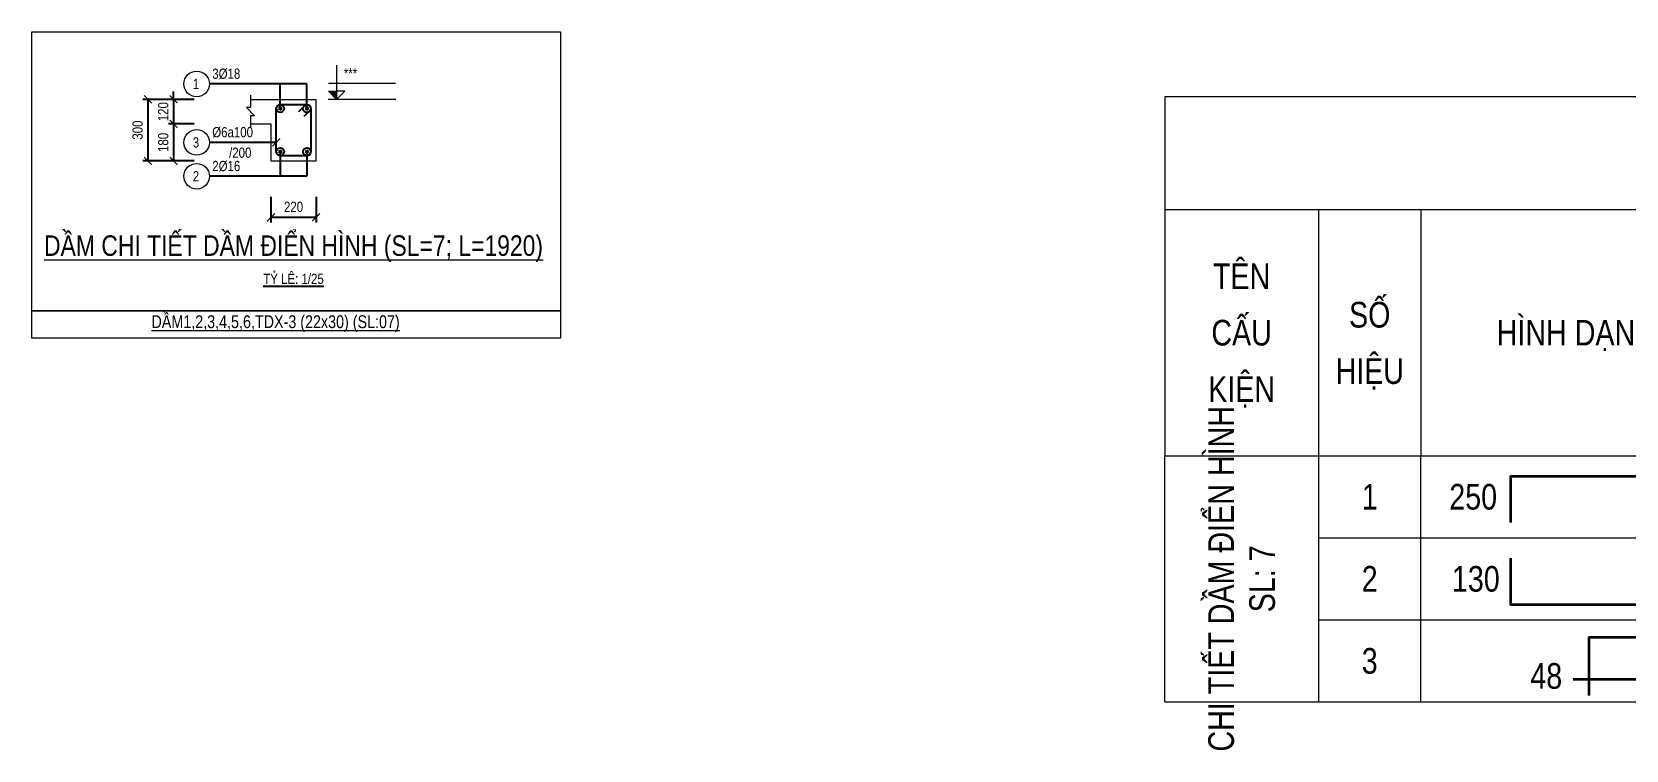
# Model space of a CAD drawing. Extents: x -165145 to 691808, y -202842 to 311040.
# Drawn here: x 339006 to 346783, y -91722 to -88221 of the extents above; entities that cross this region are included whole.
import ezdxf
from ezdxf.enums import TextEntityAlignment as Align

# ---------------------------------------------------------------- set-up
doc = ezdxf.new("R2010")
doc.units = 0
doc.header["$LTSCALE"] = 10
doc.header["$MEASUREMENT"] = 0
doc.layers.get('0').update_dxf_attribs({"linetype": 'CONTINUOUS'})
doc.layers.get('Defpoints').update_dxf_attribs({"color": 5, "linetype": 'CONTINUOUS'})
for name, color, linetype, lineweight in [('DCE_BaoBeTong', 4, 'CONTINUOUS', 18), ('DCE_Block', 8, 'CONTINUOUS', 9), ('DCE_Dim', 254, 'CONTINUOUS', 9), ('DCE_MCZiCZac', 144, 'CONTINUOUS', 13), ('Dce_text', 7, 'CONTINUOUS', 13), ('DCE_ThepChu', 1, 'CONTINUOUS', 35), ('DCE_ThepChu.TTT', 5, 'CONTINUOUS', 35), ('DCE_ThepDai', 220, 'CONTINUOUS', 25), ('GE_KC_NETMANH', 8, 'CONTINUOUS', 20), ('GE_KC_NETTHAY', 2, 'CONTINUOUS', 20), ('GE_KC_TEXT', 4, 'CONTINUOUS', 20)]:
    doc.layers.add(name, color=color, linetype=linetype, lineweight=lineweight)
doc.styles.add('Dce_Text', font='arial.ttf', dxfattribs={"width": 0.8})
doc.styles.add('GE_KC-Arial', font='arial.ttf', dxfattribs={"width": 0.75})
doc.dimstyles.new('Dce_207MV', dxfattribs={"dimscale": 25, "dimtxt": 2.5, "dimasz": 1.5, "dimexe": 1, "dimexo": 2, "dimgap": 1, "dimtad": 1, "dimdec": 0, "dimrnd": 5, "dimtxsty": 'Dce_Text', "dimblk": 'ARCHTICK', "dimcen": 2.5, "dimclrd": 8, "dimclre": 8, "dimclrt": 3, "dimadec": 0, "dimazin": 0, "dimtfac": 1, "dimtdec": 0, "dimtix": 1, "dimtmove": 2, "dimatfit": 3, "dimldrblk": 'DOTBLANK', "dimfxl": 1, "dimarcsym": 0})
doc.dimstyles.new('Dce_208MV', dxfattribs={"dimscale": 25, "dimtxt": 2.5, "dimasz": 1.5, "dimexe": 1, "dimexo": 2, "dimgap": 1, "dimtad": 1, "dimdec": 0, "dimrnd": 5, "dimtxsty": 'Dce_Text', "dimblk": 'ARCHTICK', "dimcen": 2.5, "dimclrd": 8, "dimclre": 8, "dimclrt": 3, "dimadec": 0, "dimazin": 0, "dimtfac": 1, "dimtdec": 0, "dimtix": 1, "dimtmove": 2, "dimatfit": 3, "dimldrblk": 'ARCHTICK', "dimfxl": 1, "dimarcsym": 0})
doc.dimstyles.new('Dce_25MV', dxfattribs={"dimscale": 25, "dimtxt": 2, "dimasz": 1.5, "dimexe": 1, "dimexo": 2, "dimgap": 1, "dimtad": 1, "dimdec": 0, "dimrnd": 5, "dimtxsty": 'Dce_Text', "dimblk": 'ARCHTICK', "dimcen": 2.5, "dimclrd": 8, "dimclre": 8, "dimclrt": 3, "dimadec": 0, "dimazin": 0, "dimtfac": 1, "dimtdec": 0, "dimtix": 1, "dimtmove": 2, "dimatfit": 3, "dimldrblk": 'OBLIQUE', "dimfxl": 4, "dimfxlon": 1, "dimarcsym": 0})

# ---------------------------------------------------------------- blocks, each defined once
blk = doc.blocks.new('Dce_KhtMcThepChu')
blk.add_circle((-2.5, 0), 2.5)
at = {"color": 11, "style": 'Dce_Text', "width": 0.8}
blk.add_attdef('SH', text='', height=2, dxfattribs=at).set_placement((-2.64, -1), align=Align.CENTER)
at = {"color": 3, "style": 'Dce_Text', "width": 0.8}
blk.add_attdef('DKVAKC', (0.54, 1), '', height=2, dxfattribs=at)
blk = doc.blocks.new('_ArchTick')
at = {"color": 0, "linetype": 'ByBlock', "const_width": 0.15}
blk.add_lwpolyline([(-0.5, -0.5), (0.5, 0.5)], dxfattribs=at)
blk = doc.blocks.new('Dce_CaoTrinh')
blk.add_hatch(color=256).paths.add_polyline_path([(-11.56, 1.6), (-13.17, 1.6), (-11.56, 0)])
at = {"ltscale": 50}
h = blk.add_hatch(dxfattribs=at)
h.set_pattern_fill('ANSI31', color=8, scale=1.406251, style=0)
h.set_pattern_definition([(45, (-11.5613, 0), (-3.157, 3.157), [])])
h.paths.add_polyline_path([(-11.56, 1.6), (-11.56, 0), (-9.95, 1.6)])
at = {"color": 8, "ltscale": 50}
for p, q in [((-13.15, 3.14), (-0.09, 3.14)), ((0, 0), (-13.2, 0))]:
    blk.add_line(p, q, dxfattribs=at)
for points in [[(-11.56, 6.69), (-11.56, 0)], [(-11.56, 0), (-13.17, 1.6), (-11.56, 1.6)], [(-11.56, 0), (-9.95, 1.6), (-11.56, 1.6)]]:
    blk.add_lwpolyline(points, dxfattribs=at)
at = {"color": 3, "style": 'Dce_Text', "width": 0.8}
blk.add_attdef('CT', (-10.15, 4.07), '', height=2, dxfattribs=at)
blk = doc.blocks.new('*D1427')
at = {"layer": 'DCE_Dim', "color": 8, "lineweight": -2, "transparency": 16777216}
for p, q in [((339672.5, -88549.4), (339547.5, -88549.4)), ((339572.5, -88549.4), (339572.5, -88849.4)), ((339672.5, -88849.4), (339547.5, -88849.4))]:
    blk.add_line(p, q, dxfattribs=at)
at = {"layer": 'Defpoints', "color": 0, "transparency": 16777216}
for p in [(339872.5, -88549.4), (339572.5, -88849.4), (339872.5, -88849.4)]:
    blk.add_point(p, dxfattribs=at)
at = {"layer": 'DCE_Dim', "color": 8, "lineweight": -2, "transparency": 16777216, "xscale": 37.5, "yscale": 37.5, "zscale": 37.5}
for p, rotation in [((339572.5, -88549.4), 90), ((339572.5, -88849.4), 270)]:
    blk.add_blockref('_ArchTick', p, dxfattribs=dict(at, rotation=rotation))
at = {"layer": 'DCE_Dim', "color": 3, "transparency": 16777216, "insert": (339522, -88699.4), "char_height": 50, "attachment_point": 5, "rotation": 90, "style": 'Dce_Text'}
blk.add_mtext('300', dxfattribs=at)
blk = doc.blocks.new('_Oblique')
at = {"color": 0, "linetype": 'ByBlock', "lineweight": -2}
blk.add_line((-0.5, -0.5), (0.5, 0.5), dxfattribs=at)
blk = doc.blocks.new('*D1428')
at = {"layer": 'DCE_Dim', "color": 8, "lineweight": -2, "transparency": 16777216}
for p, q in [((339797.5, -88549.4), (339672.5, -88549.4)), ((339697.5, -88549.4), (339697.5, -88511.9)), ((339697.5, -88549.4), (339697.5, -88669.4)), ((339797.5, -88669.4), (339672.5, -88669.4)), ((339697.5, -88669.4), (339697.5, -88706.9))]:
    blk.add_line(p, q, dxfattribs=at)
at = {"layer": 'Defpoints', "color": 0, "transparency": 16777216}
for p in [(339872.5, -88549.4), (339697.5, -88669.4), (339872.5, -88669.4)]:
    blk.add_point(p, dxfattribs=at)
at = {"layer": 'DCE_Dim', "color": 8, "lineweight": -2, "transparency": 16777216, "xscale": 37.5, "yscale": 37.5, "zscale": 37.5}
for p, rotation in [((339697.5, -88549.4), 270), ((339697.5, -88669.4), 90)]:
    blk.add_blockref('_ArchTick', p, dxfattribs=dict(at, rotation=rotation))
at = {"layer": 'DCE_Dim', "color": 3, "transparency": 16777216, "insert": (339647, -88609.4), "char_height": 50, "attachment_point": 5, "rotation": 90, "style": 'Dce_Text'}
blk.add_mtext('120', dxfattribs=at)
blk = doc.blocks.new('*D1429')
at = {"layer": 'DCE_Dim', "color": 8, "lineweight": -2, "transparency": 16777216}
for p, q in [((339797.5, -88669.4), (339672.5, -88669.4)), ((339697.5, -88669.4), (339697.5, -88849.4)), ((339797.5, -88849.4), (339672.5, -88849.4))]:
    blk.add_line(p, q, dxfattribs=at)
at = {"layer": 'Defpoints', "color": 0, "transparency": 16777216}
for p in [(339872.5, -88669.4), (339697.5, -88849.4), (339872.5, -88849.4)]:
    blk.add_point(p, dxfattribs=at)
at = {"layer": 'DCE_Dim', "color": 8, "lineweight": -2, "transparency": 16777216, "xscale": 37.5, "yscale": 37.5, "zscale": 37.5}
for p, rotation in [((339697.5, -88669.4), 90), ((339697.5, -88849.4), 270)]:
    blk.add_blockref('_ArchTick', p, dxfattribs=dict(at, rotation=rotation))
at = {"layer": 'DCE_Dim', "color": 3, "transparency": 16777216, "insert": (339647, -88759.4), "char_height": 50, "attachment_point": 5, "rotation": 90, "style": 'Dce_Text'}
blk.add_mtext('180', dxfattribs=at)
blk = doc.blocks.new('*D1430')
at = {"layer": 'DCE_Dim', "color": 8, "lineweight": -2, "transparency": 16777216}
for p, q in [((340172.5, -89024.4), (340172.5, -89149.4)), ((340392.5, -89024.4), (340392.5, -89149.4)), ((340172.5, -89124.4), (340392.5, -89124.4))]:
    blk.add_line(p, q, dxfattribs=at)
at = {"layer": 'Defpoints', "color": 0, "transparency": 16777216}
for p in [(340172.5, -88949.4), (340392.5, -88949.4), (340392.5, -89124.4)]:
    blk.add_point(p, dxfattribs=at)
at = {"layer": 'DCE_Dim', "color": 8, "lineweight": -2, "transparency": 16777216, "xscale": 37.5, "yscale": 37.5, "zscale": 37.5, "rotation": 180}
blk.add_blockref('_ArchTick', (340172.5, -89124.4), dxfattribs=at)
at = {"layer": 'DCE_Dim', "color": 8, "lineweight": -2, "transparency": 16777216, "xscale": 37.5, "yscale": 37.5, "zscale": 37.5}
blk.add_blockref('_ArchTick', (340392.5, -89124.4), dxfattribs=at)
at = {"layer": 'DCE_Dim', "color": 3, "transparency": 16777216, "insert": (340282.5, -89073.8), "char_height": 50, "attachment_point": 5, "style": 'Dce_Text'}
blk.add_mtext('220', dxfattribs=at)
blk = doc.blocks.new('_DotBlank')
at = {"color": 0, "linetype": 'ByBlock', "lineweight": -2}
blk.add_line((-0.5, 0), (-1, 0), dxfattribs=at)
blk.add_circle((0, 0), 0.5, dxfattribs=at)
blk = doc.blocks.new('Dce_McThepChu')
at = {"color": 0}
for p, q in [((-0.5, 0), (0.5, 0)), ((-0.35, 0.35), (0.35, -0.35)), ((0.35, 0.35), (-0.35, -0.35)), ((0, 0.5), (0, -0.5))]:
    blk.add_line(p, q, dxfattribs=at)
at = {"color": 0, "const_width": 0.0833}
blk.add_lwpolyline([(-0.5, 0, 1), (0.5, 0, 1), (-0.5, 0, 1)], format="xyb", dxfattribs=at)
blk = doc.blocks.new('Dce_KhTenDam')
at = {"color": 255, "linetype": 'ByBlock', "lineweight": -2, "style": 'Dce_Text', "width": 0.8}
blk.add_attdef('TENDAM', text='', height=2, dxfattribs=at).set_placement((0, 0.74), align=Align.CENTER)
at = {"color": 11, "lineweight": 25, "style": 'Dce_Text', "width": 0.8}
blk.add_attdef('TL', text='', height=1, dxfattribs=at).set_placement((0, -2), align=Align.CENTER)
blk = doc.blocks.new('Dce_KyHieuChuGiuaLoai2')
at = {"style": 'Dce_Text', "width": 0.8}
blk.add_attdef('DKVAKC', text='', height=2, dxfattribs=at).set_placement((0, 0), align=Align.MIDDLE_CENTER)
blk = doc.blocks.new('TKTitle')
at = {"layer": 'DCE_BaoBeTong'}
for p, q in [((15, -11), (15, -35)), ((25, -11), (25, -35))]:
    blk.add_line(p, q, dxfattribs=at)
for points in [[(0, 0), (0, -11), (0, -35), (15, -35), (25, -35), (75, -35), (90, -35), (122.5, -35), (135, -35), (147.5, -35), (167.5, -35), (192.5, -35), (192.5, -11), (192.5, 0), (0, 0)], [(0, -11), (15, -11), (25, -11), (75, -11), (90, -11), (122.5, -11), (147.5, -11), (167.5, -11), (192.5, -11)]]:
    blk.add_lwpolyline(points, dxfattribs=at)
at = {"style": 'Dce_Text', "width": 0.8}
for s, p in [('TÊN', (7.5, -17.5)), ('SỐ', (20, -21.25)), ('CẤU', (7.5, -23)), ('HÌNH DẠNG, KÍCH THƯỚC', (50, -23)), ('HIỆU', (20, -26.75)), ('KIỆN', (7.5, -28.5))]:
    blk.add_text(s, height=2.5, dxfattribs=at).set_placement(p, align=Align.MIDDLE_CENTER)
blk = doc.blocks.new('TK4')
at = {"layer": 'DCE_BaoBeTong'}
for p, q in [((0, -8), (0, 0)), ((25, -8), (25, 0))]:
    blk.add_line(p, q, dxfattribs=at)
for points in [[(15, -8), (25, -8), (75, -8), (90, -8), (122.5, -8), (135, -8), (147.5, -8), (167.5, -8), (192.5, -8), (192.5, 0)], [(15, 0), (15, -8)]]:
    blk.add_lwpolyline(points, dxfattribs=at)
at = {"layer": 'DCE_ThepChu'}
blk.add_lwpolyline([(33.78, -6.5), (33.78, -2), (66.22, -2), (66.22, -6.5)], dxfattribs=at)
at = {"layer": 'Dce_text', "color": 2, "style": 'Dce_Text', "width": 0.8, "flags": 4}
for tag, p in [('SH', (20, -4)), ('L2', (50, -4.32)), ('DK', (82.5, -4)), ('sumL', (100, -4)), ('SKC', (116.25, -4)), ('SL', (128.75, -4))]:
    blk.add_attdef(tag, text='', height=2.5, dxfattribs=at).set_placement(p, align=Align.MIDDLE_CENTER)
for tag, p in [('L1', (32.43, -4)), ('Lall', (162.5, -4)), ('KL', (185.5, -4))]:
    blk.add_attdef(tag, text='', height=2.5, dxfattribs=at).set_placement(p, align=Align.MIDDLE_RIGHT)
blk.add_attdef('L3', text='', height=2.5, dxfattribs=at).set_placement((67.48, -4), align=Align.MIDDLE_LEFT)
at = {"layer": 'Dce_text', "color": 2, "style": 'Dce_Text', "width": 0.8}
blk.add_attdef('TSL', text='', height=2.5, dxfattribs=at).set_placement((141.25, -4), align=Align.MIDDLE_CENTER)
blk = doc.blocks.new('TK7')
at = {"layer": 'DCE_BaoBeTong'}
for p, q in [((0, -8), (0, 0)), ((25, -8), (25, 0))]:
    blk.add_line(p, q, dxfattribs=at)
for points in [[(15, -8), (25, -8), (75, -8), (90, -8), (122.5, -8), (135, -8), (147.5, -8), (167.5, -8), (192.5, -8), (192.5, 0)], [(15, 0), (15, -8)]]:
    blk.add_lwpolyline(points, dxfattribs=at)
at = {"layer": 'DCE_ThepChu'}
blk.add_lwpolyline([(33.72, -2), (33.72, -6.5), (66.28, -6.5), (66.28, -2)], dxfattribs=at)
at = {"layer": 'Dce_text', "color": 2, "style": 'Dce_Text', "width": 0.8, "flags": 4}
for tag, p in [('SH', (20, -4)), ('L2', (50, -4)), ('DK', (82.5, -4)), ('sumL', (100, -4)), ('SKC', (116.25, -4)), ('SL', (128.75, -4))]:
    blk.add_attdef(tag, text='', height=2.5, dxfattribs=at).set_placement(p, align=Align.MIDDLE_CENTER)
for tag, p in [('L1', (32.68, -4)), ('Lall', (162.5, -4)), ('KL', (185.5, -4))]:
    blk.add_attdef(tag, text='', height=2.5, dxfattribs=at).set_placement(p, align=Align.MIDDLE_RIGHT)
blk.add_attdef('L3', text='', height=2.5, dxfattribs=at).set_placement((67.53, -4), align=Align.MIDDLE_LEFT)
at = {"layer": 'Dce_text', "color": 2, "style": 'Dce_Text', "width": 0.8}
blk.add_attdef('TSL', text='', height=2.5, dxfattribs=at).set_placement((141.25, -4), align=Align.MIDDLE_CENTER)
blk = doc.blocks.new('TK9')
at = {"layer": 'DCE_BaoBeTong'}
for p, q in [((0, -8), (0, 0)), ((25, -8), (25, 0))]:
    blk.add_line(p, q, dxfattribs=at)
for points in [[(15, -8), (25, -8), (75, -8), (90, -8), (122.5, -8), (135, -8), (147.5, -8), (167.5, -8), (192.5, -8), (192.5, 0)], [(15, 0), (15, -8)]]:
    blk.add_lwpolyline(points, dxfattribs=at)
at = {"layer": 'DCE_ThepChu'}
blk.add_lwpolyline([(41.42, -7.37), (41.42, -1.7), (57.26, -1.7), (57.26, -5.81), (39.86, -5.81)], dxfattribs=at)
at = {"layer": 'Dce_text', "color": 2, "style": 'Dce_Text', "width": 0.8, "flags": 4}
for tag, p in [('SH', (20, -4)), ('DK', (82.5, -4)), ('sumL', (100, -4)), ('SKC', (116.25, -4)), ('SL', (128.75, -4))]:
    blk.add_attdef(tag, text='', height=2.5, dxfattribs=at).set_placement(p, align=Align.MIDDLE_CENTER)
at = {"layer": 'Dce_text', "color": 2, "style": 'Dce_Text', "width": 0.8}
for tag, p in [('L1', (49.34, -3.76)), ('TSL', (141.25, -4))]:
    blk.add_attdef(tag, text='', height=2.5, dxfattribs=at).set_placement(p, align=Align.MIDDLE_CENTER)
blk.add_attdef('L2', text='', height=2.5, dxfattribs=at).set_placement((58.47, -3.76), align=Align.MIDDLE_LEFT)
at = {"layer": 'Dce_text', "color": 2, "style": 'Dce_Text', "width": 0.8, "flags": 4}
for tag, p in [('Lall', (162.5, -4)), ('KL', (185.5, -4))]:
    blk.add_attdef(tag, text='', height=2.5, dxfattribs=at).set_placement(p, align=Align.MIDDLE_RIGHT)
at = {"layer": 'Dce_text', "color": 2, "style": 'Dce_Text', "width": 0.8}
blk.add_attdef('M', text='', height=2.5, dxfattribs=at).set_placement((38.78, -5.47), align=Align.MIDDLE_RIGHT)
blk = doc.blocks.new('TenCauKien')
at = {"layer": 'Dce_text', "style": 'Dce_Text', "width": 0.8}
for tag, p in [('TENCAUKIEN', (-2, 0)), ('SOCAUKIEN', (2, 0))]:
    blk.add_attdef(tag, text='', height=2.5, rotation=90, dxfattribs=at).set_placement(p, align=Align.MIDDLE_CENTER)

msp = doc.modelspace()

# ---------------------------------------------------------------- linework, layer by layer
at = {"layer": 'DCE_BaoBeTong'}
for points in [[(340072.50322, -88669.37454), (340172.50322, -88669.37454), (340172.50322, -88849.37454), (340392.50322, -88849.37454), (340392.50322, -88669.37454), (340392.50322, -88549.37454)], [(340072.50322, -88549.37454), (340392.50322, -88549.37454)], [(344532.5711, -91486.84962), (345282.5711, -91486.84962)]]:
    msp.add_lwpolyline(points, dxfattribs=at)
at = {"layer": 'DCE_MCZiCZac'}
msp.add_lwpolyline([(340072.50322, -88529.37454), (340072.50322, -88589.37454), (340052.50322, -88589.37454), (340092.50322, -88629.37454), (340072.50322, -88629.37454), (340072.50322, -88689.37454)], dxfattribs=at)
at = {"layer": 'DCE_ThepDai'}
msp.add_lwpolyline([(340308.5621, -88608.31566), (340342.50322, -88574.37454), (340347.50322, -88574.37454, -0.3926990817), (340367.50322, -88594.37454), (340367.50322, -88804.37454, -0.3926990817), (340347.50322, -88824.37454), (340217.50322, -88824.37454, -0.3926990817), (340197.50322, -88804.37454), (340197.50322, -88594.37454, -0.3926990817), (340217.50322, -88574.37454), (340347.50322, -88574.37454, -0.3926990817), (340367.50322, -88594.37454), (340367.50322, -88599.37454), (340333.5621, -88633.31566)], format="xyb", dxfattribs=at)
at = {"layer": 'GE_KC_NETMANH'}
for points in [[(339006.08594, -88220.63424), (341584.92723, -88220.63424), (341584.92723, -89580.02637), (339006.08594, -89580.02637)], [(339006.08594, -89580.02637), (341584.92723, -89580.02637), (341584.92723, -89713.86339), (339006.08594, -89713.86339)]]:
    msp.add_lwpolyline(points, close=True, dxfattribs=at)

# ---------------------------------------------------------------- block references
at = {"xscale": 25, "yscale": 25, "zscale": 25}
msp.add_blockref('Dce_KyHieuChuGiuaLoai2', (340022.50322, -88809.37454), dxfattribs=at).add_auto_attribs({'DKVAKC': '/200'})
at = {"layer": 'DCE_Block'}
for name, p, xscale, yscale, zscale, values in [('Dce_KhtMcThepChu', (339872.50322, -88474.37454), 25, 25, 25, {'DKVAKC': '3%%c18', 'SH': '1'}), ('Dce_CaoTrinh', (340781.53462, -88549.37454), 25, 25, 25, {'CT': '***  '}), ('Dce_KhtMcThepChu', (339872.50322, -88759.37454), 25, 25, 25, {'DKVAKC': '%%c6a100', 'SH': '3'}), ('Dce_KhtMcThepChu', (339872.50322, -88924.37454), 25, 25, 25, {'DKVAKC': '2%%c16', 'SH': '2'}), ('Dce_KhTenDam', (340282.50322, -89349.37454), 50, 50, 50, {'TENDAM': '%%uDẦM CHI TIẾT DẦM ĐIỂN HÌNH (SL=7; L=1920)', 'TL': '%%UTỶ LỆ: 1/25'})]:
    msp.add_blockref(name, p, dxfattribs=dict(at, xscale=xscale, yscale=yscale, zscale=zscale)).add_auto_attribs(values)
at = {"layer": 'DCE_ThepChu', "xscale": 16, "yscale": 16, "zscale": 16}
for p in [(340347.50322, -88594.37454), (340347.50322, -88804.37454)]:
    msp.add_blockref('Dce_McThepChu', p, dxfattribs=at)
at = {"layer": 'DCE_ThepChu.TTT', "xscale": 16, "yscale": 16, "zscale": 16}
for p in [(340217.50322, -88594.37454), (340217.50322, -88804.37454)]:
    msp.add_blockref('Dce_McThepChu', p, dxfattribs=at)
at = {"layer": 'GE_KC_NETTHAY', "xscale": 50, "yscale": 50, "zscale": 50}
msp.add_blockref('TKTitle', (344532.5711, -88536.84962), dxfattribs=at)
msp.add_blockref('TenCauKien', (344907.5711, -90886.84962), dxfattribs=at).add_auto_attribs({'SOCAUKIEN': 'SL: 7', 'TENCAUKIEN': 'CHI TIẾT DẦM ĐIỂN HÌNH'})
at = {"layer": 'GE_KC_NETTHAY'}
ref = msp.add_blockref('TK4', (344532.5711, -90286.84962), dxfattribs=dict(at, xscale=50, yscale=50, zscale=50))
ref.add_attrib('SH', '1', dxfattribs={"layer": 'Dce_text', "color": 2, "height": 125, "style": 'Dce_Text', "width": 0.8}).set_placement((345532.5711, -90486.84962), align=Align.MIDDLE_CENTER)
ref.add_attrib('L1', '250', dxfattribs={"layer": 'Dce_text', "color": 2, "height": 125, "style": 'Dce_Text', "width": 0.8}).set_placement((346153.8364, -90486.84962), align=Align.MIDDLE_RIGHT)
ref = msp.add_blockref('TK7', (344532.5711, -90686.84962), dxfattribs=dict(at, xscale=50, yscale=50, zscale=50))
ref.add_attrib('SH', '2', dxfattribs={"layer": 'Dce_text', "color": 2, "height": 125, "style": 'Dce_Text', "width": 0.8}).set_placement((345532.5711, -90886.84962), align=Align.MIDDLE_CENTER)
ref.add_attrib('L1', '130', dxfattribs={"layer": 'Dce_text', "color": 2, "height": 125, "style": 'Dce_Text', "width": 0.8}).set_placement((346166.78351, -90886.84962), align=Align.MIDDLE_RIGHT)
ref = msp.add_blockref('TK9', (344532.5711, -91086.84962), dxfattribs=dict(at, xscale=50, yscale=50, zscale=50))
ref.add_attrib('M', '48', dxfattribs={"layer": 'Dce_text', "color": 2, "height": 125, "style": 'Dce_Text', "width": 0.8}).set_placement((346471.5101, -91360.22889), align=Align.MIDDLE_RIGHT)
ref.add_attrib('SH', '3', dxfattribs={"layer": 'Dce_text', "color": 2, "height": 125, "style": 'Dce_Text', "width": 0.8}).set_placement((345532.5711, -91286.84962), align=Align.MIDDLE_CENTER)

# ---------------------------------------------------------------- texts
at = {"layer": 'GE_KC_TEXT', "color": 4, "style": 'GE_KC-Arial', "width": 0.8}
msp.add_text('%%UDẦM1,2,3,4,5,6,TDX-3 (22x30) (SL:07)', height=62.5, dxfattribs=at).set_placement((340195.0443, -89664.55889), align=Align.CENTER)

# ---------------------------------------------------------------- dimensions: what is measured, and where the dimension line sits
at = {"layer": 'DCE_Dim'}
for base, p1, p2, picture, middle in [((339572.50322, -88849.37454), (339872.50322, -88549.37454), (339872.50322, -88849.37454), '*D1427', (339521.95752, -88699.37454)), ((339697.50322, -88669.37454), (339872.50322, -88549.37454), (339872.50322, -88669.37454), '*D1428', (339646.97457, -88609.37454)), ((339697.50322, -88849.37454), (339872.50322, -88669.37454), (339872.50322, -88849.37454), '*D1429', (339646.97457, -88759.37454))]:
    dim = msp.add_linear_dim(base=base, p1=p1, p2=p2, angle=90, dimstyle='Dce_25MV', dxfattribs=at)
    dim.commit()
    dim.dimension.update_dxf_attribs({"geometry": picture, "text_midpoint": middle})
dim = msp.add_linear_dim(base=(340392.50322, -89124.37454), p1=(340172.50322, -88949.37454), p2=(340392.50322, -88949.37454), dimstyle='Dce_25MV', dxfattribs=at)
dim.commit()
dim.dimension.update_dxf_attribs({"geometry": '*D1430', "text_midpoint": (340282.50322, -89073.84589)})

# ---------------------------------------------------------------- leaders
at = {"layer": 'DCE_Block'}
for points, dimstyle in [([(340217.50322, -88594.37454), (340217.50322, -88474.37454), (339872.50322, -88474.37454)], 'Dce_207MV'), ([(340347.50322, -88594.37454), (340347.50322, -88474.37454), (339872.50322, -88474.37454)], 'Dce_207MV'), ([(340197.50322, -88759.37454), (339872.50322, -88759.37454)], 'Dce_208MV'), ([(340217.50322, -88804.37454), (340217.50322, -88924.37454), (339872.50322, -88924.37454)], 'Dce_207MV'), ([(340347.50322, -88804.37454), (340347.50322, -88924.37454), (339872.50322, -88924.37454)], 'Dce_207MV')]:
    msp.add_leader(points, dimstyle=dimstyle, dxfattribs=at)

doc.saveas('drawing.dxf')
